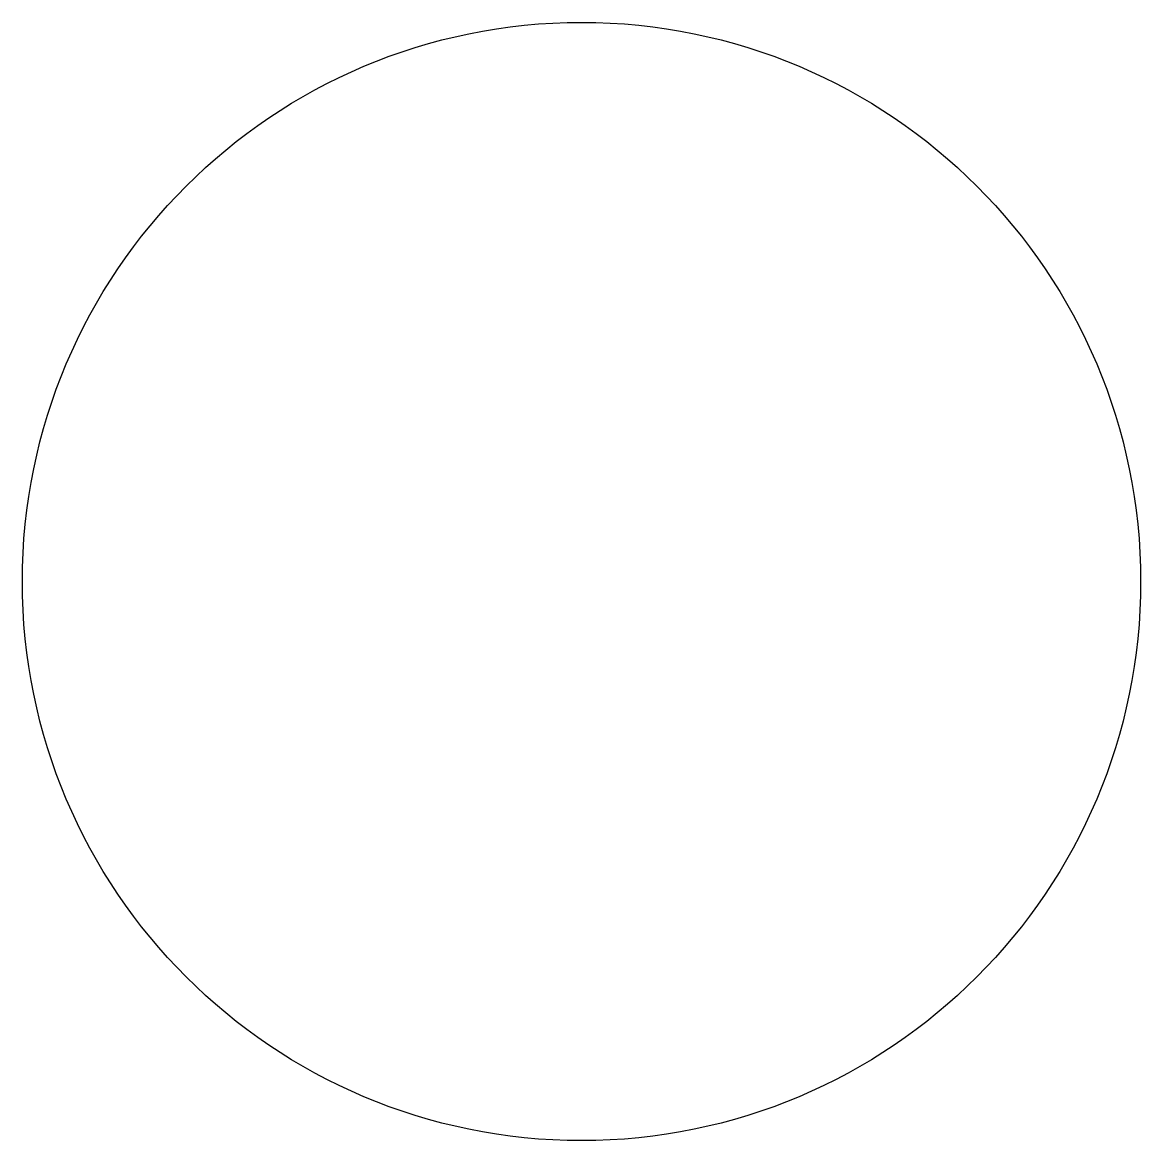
# Model space of a CAD drawing. Extents: x -25.4 to 25.4, y -25.4 to 25.4.
import ezdxf

# ---------------------------------------------------------------- set-up
doc = ezdxf.new("R2010")
doc.units = 0
doc.layers.add('OUTLINE', color=8, linetype='Continuous')

msp = doc.modelspace()

# ---------------------------------------------------------------- linework, layer by layer
at = {"layer": 'OUTLINE'}
msp.add_circle((0, 0), 25.4, dxfattribs=at)

doc.saveas('drawing.dxf')
